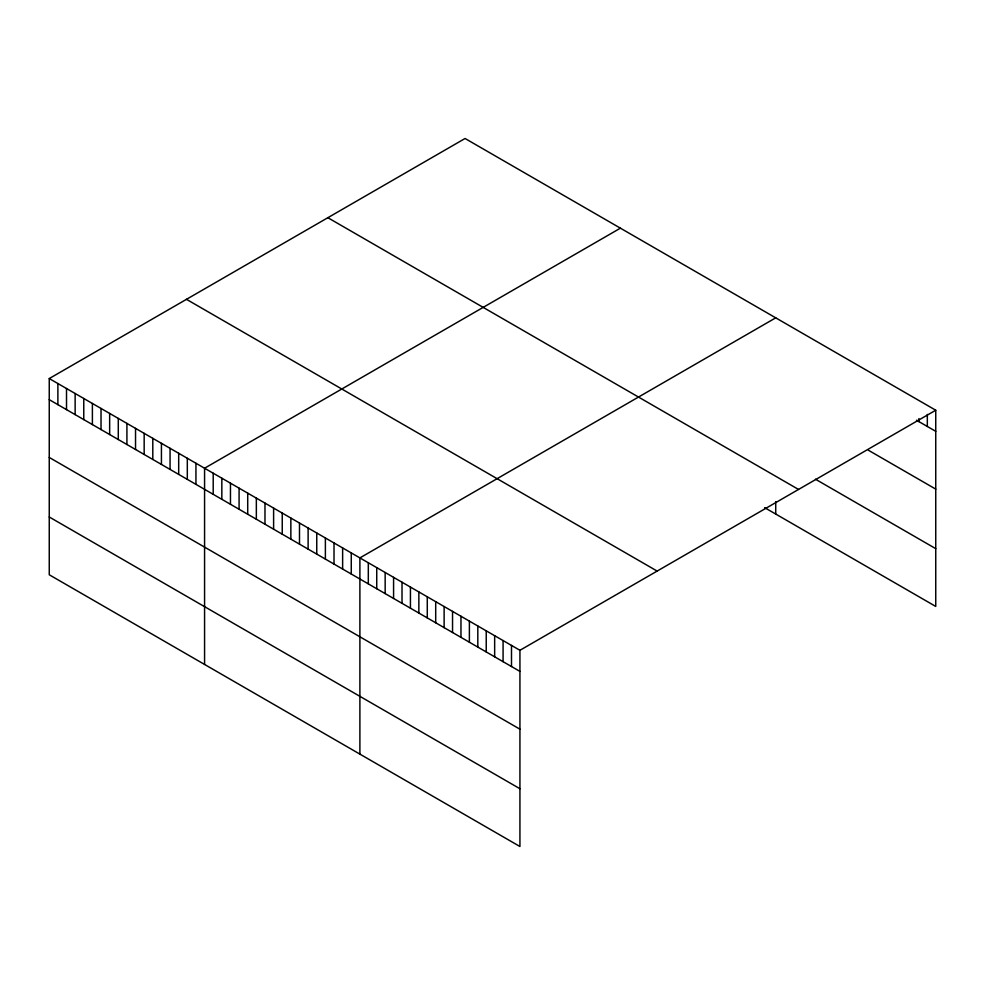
<?xml version="1.0" encoding="UTF-8"?>
<svg xmlns="http://www.w3.org/2000/svg" width="985" height="985" viewBox="0 0 985 985"><rect width="100%" height="100%" fill="white"/><g stroke="black" fill="none" stroke-linecap="round" stroke-linejoin="round"><path stroke-width="1.48" d="M49.25 378.56L519.932 650.297L519.932 846.509L49.25 574.772L49.25 378.56L465.068 138.491L935.75 410.228L935.75 606.44L764.631 507.644M620.402 228.163L204.572 468.232L204.572 664.444M775.724 317.835L359.894 557.904L359.894 754.128M519.932 650.297L935.75 410.228M916.493 420.213L935.75 431.331M868.364 450.219L935.75 489.114M815.432 479.19L935.75 548.657M327.857 217.71L798.527 489.446M186.473 299.329L657.143 571.078M49.25 399.664L519.932 671.401M49.25 457.446L519.932 729.183M49.25 516.99L519.932 788.726M927.328 414.402L927.328 426.468M918.907 418.588L918.907 421.605M775.724 501.66L775.724 514.047M511.498 645.434L511.498 666.537M503.076 640.57L503.076 661.674M494.655 635.707L494.655 656.81M486.233 630.856L486.233 651.947M477.811 625.992L477.811 647.083M469.389 621.129L469.389 642.22M460.968 616.265L460.968 637.357M452.546 611.402L452.546 632.505M444.124 606.538L444.124 627.642M435.702 601.675L435.702 622.779M427.281 596.812L427.281 617.915M418.859 591.948L418.859 613.052M410.437 587.085L410.437 608.188M402.015 582.221L402.015 603.325M393.581 577.358L393.581 598.461M385.16 572.494L385.16 593.598M376.738 567.631L376.738 588.735M368.316 562.767L368.316 583.871M351.263 552.93L351.263 574.021M342.632 547.943L342.632 569.047M334.013 542.957L334.013 564.06M325.382 537.982L325.382 559.086M316.751 532.996L316.751 554.099M308.12 528.022L308.12 549.113M299.489 523.035L299.489 544.139M290.858 518.048L290.858 539.152M282.239 513.074L282.239 534.165M273.608 508.088L273.608 529.191M264.977 503.101L264.977 524.205M256.346 498.127L256.346 519.23M247.715 493.14L247.715 514.244M239.084 488.166L239.084 509.257M230.465 483.179L230.465 504.283M221.834 478.193L221.834 499.296M213.203 473.219L213.203 494.31M195.941 463.245L195.941 484.349M187.31 458.271L187.31 479.375M178.691 453.285L178.691 474.388M170.06 448.31L170.06 469.402M161.429 443.324L161.429 464.427M152.798 438.337L152.798 459.441M144.167 433.363L144.167 454.454M135.536 428.377L135.536 449.48M126.917 423.39L126.917 444.494M118.286 418.416L118.286 439.519M109.655 413.429L109.655 434.533M101.024 408.455L101.024 429.546M92.393 403.468L92.393 424.572M83.762 398.482L83.762 419.585M75.143 393.507L75.143 414.599M66.512 388.521L66.512 409.625M57.881 383.534L57.881 404.638"/></g></svg>
